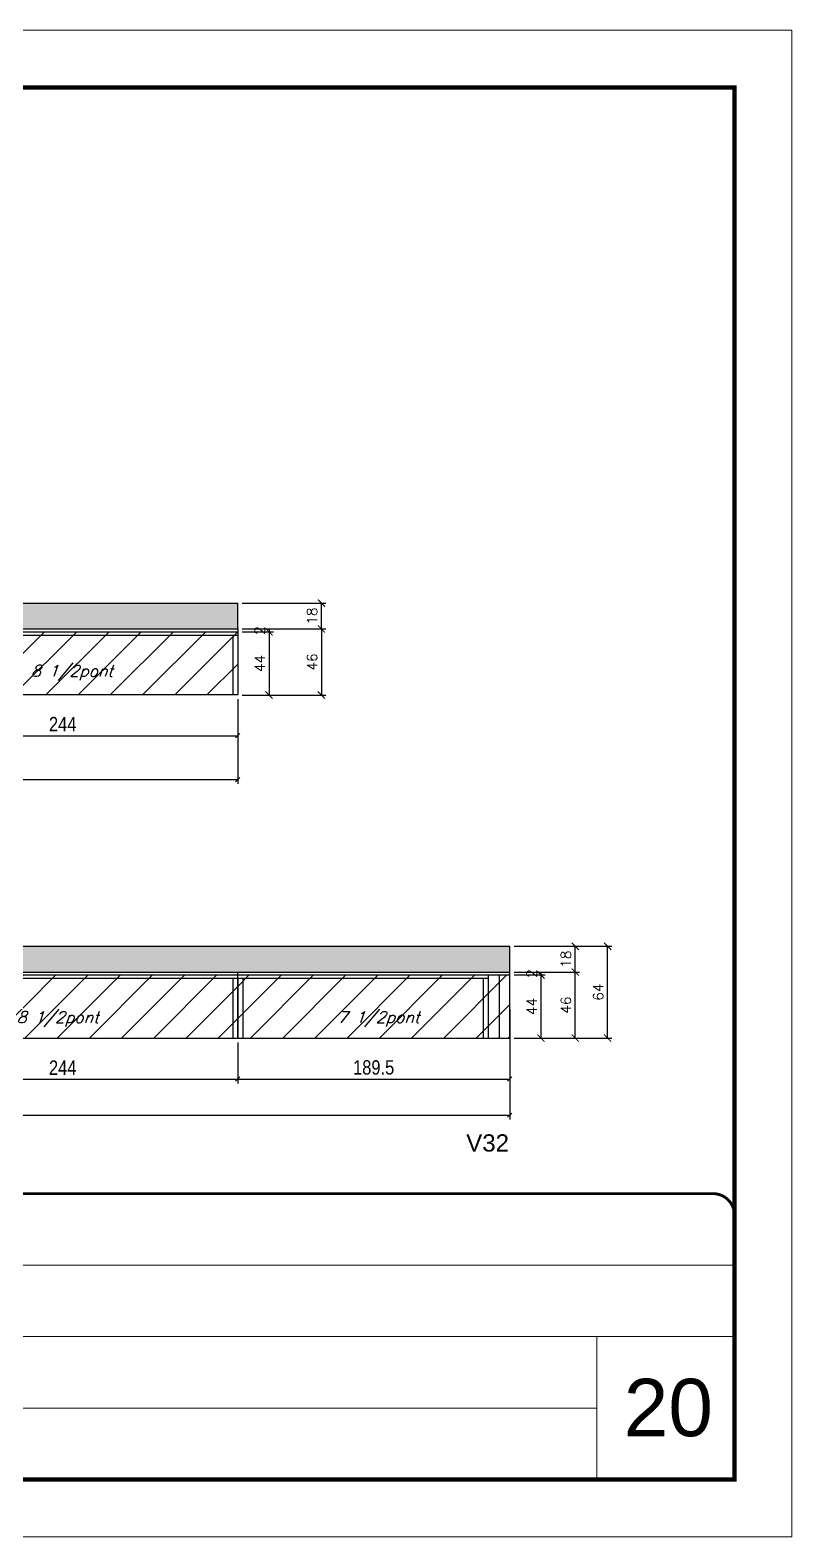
# Model space of a CAD drawing. Extents: x -10448 to -1189, y -11772 to 17235.
# Drawn here: x -4726 to -4195, y 11200 to 12250 of the extents above; entities that cross this region are included whole.
import ezdxf

# ---------------------------------------------------------------- set-up
doc = ezdxf.new("R2010")
doc.units = 0
doc.linetypes.add('CONTINUO', pattern=[0])
doc.linetypes.add('DASHED', pattern=[0.75, 0.5, -0.25])
for name, color, linetype in [('5', 5, 'Continuous'), ('COTA', 241, 'Continuous'), ('Painéis', 200, 'Continuous'), ('Reaproveitamento', 251, 'Continuous'), ('SARR_2.2x7', 40, 'Continuous'), ('SARR_3.5x7', 81, 'Continuous'), ('texto', 7, 'Continuous')]:
    doc.layers.add(name, color=color, linetype=linetype)
for name, color, linetype, lineweight in [('CARIMBO', 255, 'Continuous', 9), ('Folhas', 255, 'Continuous', 9), ('SARRAFO DE PRESSAO', 251, 'DASHED', 9)]:
    doc.layers.add(name, color=color, linetype=linetype, lineweight=lineweight)
doc.styles.add('ARIAL', font='arial.ttf')
doc.styles.add('COTA TECNICA', font='techl___.ttf', dxfattribs={"height": 10})
doc.styles.add('Romans', font='romans.shx')
doc.styles.get("Standard").update_dxf_attribs({"font": 'arial.ttf'})
doc.dimstyles.new('Cota Paínel', dxfattribs={"dimtxt": 7, "dimasz": 5, "dimexe": 3, "dimexo": 3, "dimgap": 3, "dimtad": 1, "dimdec": 1, "dimzin": 12, "dimdsep": 46, "dimtxsty": 'Romans', "dimblk": 'ARCHTICK', "dimcen": 0, "dimclrd": 4, "dimclre": 4, "dimclrt": 1, "dimadec": 1, "dimazin": 3, "dimtfac": 1, "dimtdec": 1, "dimtmove": 0, "dimatfit": 3, "dimldrblk": 'OBLIQUE', "dimfxl": 1, "dimtolj": 1, "dimtzin": 12, "dimarcsym": 0})
doc.dimstyles.new('PAINEL', dxfattribs={"dimtxt": 10, "dimasz": 3, "dimexe": 3, "dimexo": 3, "dimgap": 3, "dimtad": 1, "dimdec": 1, "dimzin": 12, "dimdsep": 46, "dimtxsty": 'COTA TECNICA', "dimblk1": 'OBLIQUE', "dimblk2": 'OBLIQUE', "dimsah": 1, "dimcen": 0.9, "dimclrd": 4, "dimclre": 4, "dimclrt": 240, "dimadec": 1, "dimazin": 3, "dimtfac": 1, "dimtdec": 1, "dimtmove": 0, "dimatfit": 3, "dimfxl": 1, "dimtolj": 1, "dimtzin": 12, "dimarcsym": 0})

# ---------------------------------------------------------------- blocks, each defined once
blk = doc.blocks.new('9999999999')
at = {"color": 30, "linetype": 'CONTINUO'}
for p, q in [((98564.6, 34379.6), (99584, 34379.6)), ((98564.6, 34329.8), (99488, 34329.8)), ((99584, 34329.8), (99488, 34329.8)), ((99488, 34329.8), (99488, 34230.2)), ((98564.6, 34280), (99488, 34280))]:
    blk.add_line(p, q, dxfattribs=at)
at = {"color": 30, "linetype": 'CONTINUO', "const_width": 2}
blk.add_lwpolyline([(99584, 34230.2), (99584, 34414.4, 0.414214), (99569, 34429.4), (98229, 34429.4, 0.414214), (98214, 34414.4), (98214, 34245.2, 0.414214), (98229, 34230.2), (99584, 34230.2)], format="xyb", dxfattribs=at)
at = {"layer": 'Folhas'}
blk.add_lwpolyline([(98139, 34190.2), (99624, 34190.2), (99624, 35240.2), (98139, 35240.2)], close=True, dxfattribs=at)
at = {"layer": 'Folhas', "color": 30, "const_width": 3}
blk.add_lwpolyline([(98214, 34230.2), (99584, 34230.2), (99584, 35200.2), (98214, 35200.2)], close=True, dxfattribs=at)
blk = doc.blocks.new('_Oblique')
at = {"color": 0, "linetype": 'ByBlock', "lineweight": -2}
blk.add_line((-0.5, -0.5), (0.5, 0.5), dxfattribs=at)
blk = doc.blocks.new('*D468')
at = {"layer": 'COTA', "color": 4, "linetype": 'ByBlock', "lineweight": -2, "transparency": 16777216}
for p, q in [((-5556.9, 11783.6), (-5556.9, 11724.7)), ((-4580.9, 11783.6), (-4580.9, 11724.7)), ((-5556.9, 11727.7), (-4580.9, 11727.7))]:
    blk.add_line(p, q, dxfattribs=at)
at = {"layer": 'Defpoints', "color": 0, "linetype": 'ByBlock', "transparency": 16777216}
for p in [(-5556.9, 11786.6), (-4580.9, 11786.6), (-4580.9, 11727.7)]:
    blk.add_point(p, dxfattribs=at)
at = {"layer": 'COTA', "color": 4, "linetype": 'ByBlock', "lineweight": -2, "transparency": 16777216, "xscale": 3, "yscale": 3, "zscale": 3, "rotation": 180}
blk.add_blockref('_Oblique', (-5556.9, 11727.7), dxfattribs=at)
at = {"layer": 'COTA', "color": 4, "linetype": 'ByBlock', "lineweight": -2, "transparency": 16777216, "xscale": 3, "yscale": 3, "zscale": 3}
blk.add_blockref('_Oblique', (-4580.9, 11727.7), dxfattribs=at)
at = {"layer": 'COTA', "color": 240, "linetype": 'ByBlock', "transparency": 16777216, "insert": (-5023.7, 11735.8), "char_height": 10, "attachment_point": 5, "style": 'COTA TECNICA'}
blk.add_mtext('\\A1;976', dxfattribs=at)
blk = doc.blocks.new('*D469')
at = {"layer": 'COTA', "color": 4, "linetype": 'ByBlock', "lineweight": -2, "transparency": 16777216}
for p, q in [((-4824.9, 11783.6), (-4824.9, 11755.2)), ((-4580.9, 11783.6), (-4580.9, 11755.2)), ((-4824.9, 11758.2), (-4580.9, 11758.2))]:
    blk.add_line(p, q, dxfattribs=at)
at = {"layer": 'Defpoints', "color": 0, "linetype": 'ByBlock', "transparency": 16777216}
for p in [(-4824.9, 11786.6), (-4580.9, 11786.6), (-4580.9, 11758.2)]:
    blk.add_point(p, dxfattribs=at)
at = {"layer": 'COTA', "color": 4, "linetype": 'ByBlock', "lineweight": -2, "transparency": 16777216, "xscale": 3, "yscale": 3, "zscale": 3, "rotation": 180}
blk.add_blockref('_Oblique', (-4824.9, 11758.2), dxfattribs=at)
at = {"layer": 'COTA', "color": 4, "linetype": 'ByBlock', "lineweight": -2, "transparency": 16777216, "xscale": 3, "yscale": 3, "zscale": 3}
blk.add_blockref('_Oblique', (-4580.9, 11758.2), dxfattribs=at)
at = {"layer": 'COTA', "color": 240, "linetype": 'ByBlock', "transparency": 16777216, "insert": (-4702.9, 11766.3), "char_height": 10, "attachment_point": 5, "style": 'COTA TECNICA'}
blk.add_mtext('\\A1;244', dxfattribs=at)
blk = doc.blocks.new('_ArchTick')
at = {"color": 0, "linetype": 'ByBlock', "const_width": 0.15}
blk.add_lwpolyline([(-0.5, -0.5), (0.5, 0.5)], dxfattribs=at)
blk = doc.blocks.new('*D480')
at = {"layer": 'COTA', "color": 4, "lineweight": -2, "transparency": 16777216}
for p, q in [((-4577.9, 11832.6), (-4519.6, 11832.6)), ((-4522.6, 11832.6), (-4522.6, 11786.6)), ((-4577.9, 11786.6), (-4519.6, 11786.6))]:
    blk.add_line(p, q, dxfattribs=at)
at = {"layer": 'Defpoints', "color": 0, "transparency": 16777216}
for p in [(-4580.9, 11832.6), (-4580.9, 11786.6), (-4522.6, 11786.6)]:
    blk.add_point(p, dxfattribs=at)
at = {"layer": 'COTA', "color": 4, "lineweight": -2, "transparency": 16777216, "xscale": 5, "yscale": 5, "zscale": 5}
for p, rotation in [((-4522.6, 11832.6), 90), ((-4522.6, 11786.6), 270)]:
    blk.add_blockref('_ArchTick', p, dxfattribs=dict(at, rotation=rotation))
at = {"layer": 'COTA', "color": 1, "transparency": 16777216, "insert": (-4529.1, 11809.6), "char_height": 7, "attachment_point": 5, "rotation": 90, "style": 'Romans'}
blk.add_mtext('\\A1;46', dxfattribs=at)
blk = doc.blocks.new('*D472')
at = {"layer": 'COTA', "color": 4, "linetype": 'ByBlock', "lineweight": -2, "transparency": 16777216}
for p, q in [((-4391.4, 11567.5), (-4391.4, 11490.8)), ((-5556.9, 11544.5), (-5556.9, 11490.8)), ((-5556.9, 11493.8), (-4391.4, 11493.8))]:
    blk.add_line(p, q, dxfattribs=at)
at = {"layer": 'Defpoints', "color": 0, "linetype": 'ByBlock', "transparency": 16777216}
for p in [(-4391.4, 11570.5), (-5556.9, 11547.5), (-4391.4, 11493.8)]:
    blk.add_point(p, dxfattribs=at)
at = {"layer": 'COTA', "color": 4, "linetype": 'ByBlock', "lineweight": -2, "transparency": 16777216, "xscale": 3, "yscale": 3, "zscale": 3, "rotation": 180}
blk.add_blockref('_Oblique', (-5556.9, 11493.8), dxfattribs=at)
at = {"layer": 'COTA', "color": 4, "linetype": 'ByBlock', "lineweight": -2, "transparency": 16777216, "xscale": 3, "yscale": 3, "zscale": 3}
blk.add_blockref('_Oblique', (-4391.4, 11493.8), dxfattribs=at)
at = {"layer": 'COTA', "color": 240, "linetype": 'ByBlock', "transparency": 16777216, "insert": (-4972.4, 11501.9), "char_height": 10, "attachment_point": 5, "style": 'COTA TECNICA'}
blk.add_mtext('\\A1;1165.5', dxfattribs=at)
blk = doc.blocks.new('*D478')
at = {"layer": 'COTA', "color": 4, "lineweight": -2, "transparency": 16777216}
for p, q in [((-4577.9, 11850.6), (-4519.6, 11850.6)), ((-4522.6, 11832.6), (-4522.6, 11850.6)), ((-4577.9, 11832.6), (-4519.6, 11832.6))]:
    blk.add_line(p, q, dxfattribs=at)
at = {"layer": 'Defpoints', "color": 0, "transparency": 16777216}
for p in [(-4580.9, 11850.6), (-4522.6, 11850.6), (-4580.9, 11832.6)]:
    blk.add_point(p, dxfattribs=at)
at = {"layer": 'COTA', "color": 4, "lineweight": -2, "transparency": 16777216, "xscale": 5, "yscale": 5, "zscale": 5}
for p, rotation in [((-4522.6, 11850.6), 90), ((-4522.6, 11832.6), 270)]:
    blk.add_blockref('_ArchTick', p, dxfattribs=dict(at, rotation=rotation))
at = {"layer": 'COTA', "color": 1, "transparency": 16777216, "insert": (-4529.1, 11841.6), "char_height": 7, "attachment_point": 5, "rotation": 90, "style": 'Romans'}
blk.add_mtext('\\A1;18', dxfattribs=at)
blk = doc.blocks.new('*D473')
at = {"layer": 'COTA', "color": 4, "lineweight": -2, "transparency": 16777216}
for p, q in [((-4388.4, 11593.5), (-4342.7, 11593.5)), ((-4345.7, 11547.5), (-4345.7, 11593.5)), ((-4388.4, 11547.5), (-4342.7, 11547.5))]:
    blk.add_line(p, q, dxfattribs=at)
at = {"layer": 'Defpoints', "color": 0, "transparency": 16777216}
for p in [(-4391.4, 11593.5), (-4345.7, 11593.5), (-4391.4, 11547.5)]:
    blk.add_point(p, dxfattribs=at)
at = {"layer": 'COTA', "color": 4, "lineweight": -2, "transparency": 16777216, "xscale": 5, "yscale": 5, "zscale": 5}
for p, rotation in [((-4345.7, 11593.5), 90), ((-4345.7, 11547.5), 270)]:
    blk.add_blockref('_ArchTick', p, dxfattribs=dict(at, rotation=rotation))
at = {"layer": 'COTA', "color": 1, "transparency": 16777216, "insert": (-4352.2, 11570.5), "char_height": 7, "attachment_point": 5, "rotation": 90, "style": 'Romans'}
blk.add_mtext('\\A1;46', dxfattribs=at)
blk = doc.blocks.new('*D474')
at = {"layer": 'COTA', "color": 4, "lineweight": -2, "transparency": 16777216}
for p, q in [((-4388.4, 11611.5), (-4342.7, 11611.5)), ((-4345.7, 11593.5), (-4345.7, 11611.5)), ((-4388.4, 11593.5), (-4342.7, 11593.5))]:
    blk.add_line(p, q, dxfattribs=at)
at = {"layer": 'Defpoints', "color": 0, "transparency": 16777216}
for p in [(-4391.4, 11611.5), (-4345.7, 11611.5), (-4391.4, 11593.5)]:
    blk.add_point(p, dxfattribs=at)
at = {"layer": 'COTA', "color": 4, "lineweight": -2, "transparency": 16777216, "xscale": 5, "yscale": 5, "zscale": 5}
for p, rotation in [((-4345.7, 11611.5), 90), ((-4345.7, 11593.5), 270)]:
    blk.add_blockref('_ArchTick', p, dxfattribs=dict(at, rotation=rotation))
at = {"layer": 'COTA', "color": 1, "transparency": 16777216, "insert": (-4352.2, 11602.5), "char_height": 7, "attachment_point": 5, "rotation": 90, "style": 'Romans'}
blk.add_mtext('\\A1;18', dxfattribs=at)
blk = doc.blocks.new('*D475')
at = {"layer": 'COTA', "color": 4, "lineweight": -2, "transparency": 16777216}
for p, q in [((-4388.4, 11611.5), (-4320.2, 11611.5)), ((-4323.2, 11547.5), (-4323.2, 11611.5)), ((-4388.4, 11547.5), (-4320.2, 11547.5))]:
    blk.add_line(p, q, dxfattribs=at)
at = {"layer": 'Defpoints', "color": 0, "transparency": 16777216}
for p in [(-4391.4, 11611.5), (-4323.2, 11611.5), (-4391.4, 11547.5)]:
    blk.add_point(p, dxfattribs=at)
at = {"layer": 'COTA', "color": 4, "lineweight": -2, "transparency": 16777216, "xscale": 5, "yscale": 5, "zscale": 5}
for p, rotation in [((-4323.2, 11611.5), 90), ((-4323.2, 11547.5), 270)]:
    blk.add_blockref('_ArchTick', p, dxfattribs=dict(at, rotation=rotation))
at = {"layer": 'COTA', "color": 1, "transparency": 16777216, "insert": (-4329.7, 11579.5), "char_height": 7, "attachment_point": 5, "rotation": 90, "style": 'Romans'}
blk.add_mtext('\\A1;64', dxfattribs=at)
blk = doc.blocks.new('*D477')
at = {"layer": 'COTA', "color": 4, "linetype": 'ByBlock', "lineweight": -2, "transparency": 16777216}
for p, q in [((-4824.9, 11544.5), (-4824.9, 11515.9)), ((-4580.9, 11544.5), (-4580.9, 11515.9)), ((-4824.9, 11518.9), (-4580.9, 11518.9))]:
    blk.add_line(p, q, dxfattribs=at)
at = {"layer": 'Defpoints', "color": 0, "linetype": 'ByBlock', "transparency": 16777216}
for p in [(-4824.9, 11547.5), (-4580.9, 11547.5), (-4580.9, 11518.9)]:
    blk.add_point(p, dxfattribs=at)
at = {"layer": 'COTA', "color": 4, "linetype": 'ByBlock', "lineweight": -2, "transparency": 16777216, "xscale": 3, "yscale": 3, "zscale": 3, "rotation": 180}
blk.add_blockref('_Oblique', (-4824.9, 11518.9), dxfattribs=at)
at = {"layer": 'COTA', "color": 4, "linetype": 'ByBlock', "lineweight": -2, "transparency": 16777216, "xscale": 3, "yscale": 3, "zscale": 3}
blk.add_blockref('_Oblique', (-4580.9, 11518.9), dxfattribs=at)
at = {"layer": 'COTA', "color": 240, "linetype": 'ByBlock', "transparency": 16777216, "insert": (-4702.9, 11526.9), "char_height": 10, "attachment_point": 5, "style": 'COTA TECNICA'}
blk.add_mtext('\\A1;244', dxfattribs=at)
blk = doc.blocks.new('*D481')
at = {"layer": 'COTA', "color": 4, "linetype": 'ByBlock', "lineweight": -2, "transparency": 16777216}
for p, q in [((-4580.9, 11544.5), (-4580.9, 11515.9)), ((-4391.4, 11544.5), (-4391.4, 11515.9)), ((-4580.9, 11518.9), (-4391.4, 11518.9))]:
    blk.add_line(p, q, dxfattribs=at)
at = {"layer": 'Defpoints', "color": 0, "linetype": 'ByBlock', "transparency": 16777216}
for p in [(-4580.9, 11547.5), (-4391.4, 11547.5), (-4391.4, 11518.9)]:
    blk.add_point(p, dxfattribs=at)
at = {"layer": 'COTA', "color": 4, "linetype": 'ByBlock', "lineweight": -2, "transparency": 16777216, "xscale": 3, "yscale": 3, "zscale": 3, "rotation": 180}
blk.add_blockref('_Oblique', (-4580.9, 11518.9), dxfattribs=at)
at = {"layer": 'COTA', "color": 4, "linetype": 'ByBlock', "lineweight": -2, "transparency": 16777216, "xscale": 3, "yscale": 3, "zscale": 3}
blk.add_blockref('_Oblique', (-4391.4, 11518.9), dxfattribs=at)
at = {"layer": 'COTA', "color": 240, "linetype": 'ByBlock', "transparency": 16777216, "insert": (-4486.2, 11527), "char_height": 10, "attachment_point": 5, "style": 'COTA TECNICA'}
blk.add_mtext('\\A1;189.5', dxfattribs=at)
blk = doc.blocks.new('*D1209')
at = {"layer": 'COTA', "color": 4, "lineweight": -2, "transparency": 16777216}
for p, q in [((-4577.9, 11832.6), (-4556.1, 11832.6)), ((-4577.9, 11830.6), (-4556.1, 11830.6)), ((-4559.1, 11832.6), (-4559.1, 11830.6))]:
    blk.add_line(p, q, dxfattribs=at)
at = {"layer": 'Defpoints', "color": 0, "transparency": 16777216}
for p in [(-4580.9, 11832.6), (-4580.9, 11830.6), (-4559.1, 11830.6)]:
    blk.add_point(p, dxfattribs=at)
at = {"layer": 'COTA', "color": 1, "transparency": 16777216, "insert": (-4565.6, 11831.6), "char_height": 7, "attachment_point": 5, "rotation": 90, "style": 'Romans'}
blk.add_mtext('\\A1;2', dxfattribs=at)
blk = doc.blocks.new('*D1210')
at = {"layer": 'COTA', "color": 4, "lineweight": -2, "transparency": 16777216}
for p, q in [((-4577.9, 11830.6), (-4556.1, 11830.6)), ((-4559.1, 11830.6), (-4559.1, 11786.6)), ((-4577.9, 11786.6), (-4556.1, 11786.6))]:
    blk.add_line(p, q, dxfattribs=at)
at = {"layer": 'Defpoints', "color": 0, "transparency": 16777216}
for p in [(-4580.9, 11830.6), (-4580.9, 11786.6), (-4559.1, 11786.6)]:
    blk.add_point(p, dxfattribs=at)
at = {"layer": 'COTA', "color": 4, "lineweight": -2, "transparency": 16777216, "xscale": 5, "yscale": 5, "zscale": 5}
for p, rotation in [((-4559.1, 11830.6), 90), ((-4559.1, 11786.6), 270)]:
    blk.add_blockref('_ArchTick', p, dxfattribs=dict(at, rotation=rotation))
at = {"layer": 'COTA', "color": 1, "transparency": 16777216, "insert": (-4565.6, 11808.6), "char_height": 7, "attachment_point": 5, "rotation": 90, "style": 'Romans'}
blk.add_mtext('\\A1;44', dxfattribs=at)
blk = doc.blocks.new('*D1211')
at = {"layer": 'COTA', "color": 4, "lineweight": -2, "transparency": 16777216}
for p, q in [((-4388.4, 11593.5), (-4366.6, 11593.5)), ((-4369.6, 11593.5), (-4369.6, 11591.5)), ((-4388.4, 11591.5), (-4366.6, 11591.5))]:
    blk.add_line(p, q, dxfattribs=at)
at = {"layer": 'Defpoints', "color": 0, "transparency": 16777216}
for p in [(-4391.4, 11593.5), (-4391.4, 11591.5), (-4369.6, 11591.5)]:
    blk.add_point(p, dxfattribs=at)
at = {"layer": 'COTA', "color": 1, "transparency": 16777216, "insert": (-4376.1, 11592.5), "char_height": 7, "attachment_point": 5, "rotation": 90, "style": 'Romans'}
blk.add_mtext('\\A1;2', dxfattribs=at)
blk = doc.blocks.new('*D1212')
at = {"layer": 'COTA', "color": 4, "lineweight": -2, "transparency": 16777216}
for p, q in [((-4388.4, 11591.5), (-4366.6, 11591.5)), ((-4369.6, 11591.5), (-4369.6, 11547.5)), ((-4388.4, 11547.5), (-4366.6, 11547.5))]:
    blk.add_line(p, q, dxfattribs=at)
at = {"layer": 'Defpoints', "color": 0, "transparency": 16777216}
for p in [(-4391.4, 11591.5), (-4391.4, 11547.5), (-4369.6, 11547.5)]:
    blk.add_point(p, dxfattribs=at)
at = {"layer": 'COTA', "color": 4, "lineweight": -2, "transparency": 16777216, "xscale": 5, "yscale": 5, "zscale": 5}
for p, rotation in [((-4369.6, 11591.5), 90), ((-4369.6, 11547.5), 270)]:
    blk.add_blockref('_ArchTick', p, dxfattribs=dict(at, rotation=rotation))
at = {"layer": 'COTA', "color": 1, "transparency": 16777216, "insert": (-4376.1, 11569.5), "char_height": 7, "attachment_point": 5, "rotation": 90, "style": 'Romans'}
blk.add_mtext('\\A1;44', dxfattribs=at)

msp = doc.modelspace()

# ---------------------------------------------------------------- hatches: boundary and pattern name
at = {"layer": 'COTA', "linetype": 'ByBlock'}
h = msp.add_hatch(dxfattribs=at)
h.set_pattern_fill('AR-CONC', color=256, scale=0.03)
h.paths.add_polyline_path([(-5068.9, 11832.61), (-4580.9, 11832.61), (-4580.9, 11850.61), (-5556.9, 11850.61), (-5556.9, 11832.61)])
h = msp.add_hatch(dxfattribs=at)
h.set_pattern_fill('AR-CONC', color=256, scale=0.03)
h.paths.add_polyline_path([(-5068.9, 11593.54), (-4391.4, 11593.54), (-4391.4, 11611.54), (-5556.9, 11611.54), (-5556.9, 11593.54)])
at = {"layer": 'Reaproveitamento'}
h = msp.add_hatch(dxfattribs=at)
h.set_pattern_fill('ANSI31', color=256, scale=5)
h.paths.add_polyline_path([(-4580.9, 11786.61), (-4580.9, 11830.61), (-4824.9, 11830.61), (-4824.9, 11786.61)])
h = msp.add_hatch(dxfattribs=at)
h.set_pattern_fill('ANSI31', color=256, scale=5)
h.paths.add_polyline_path([(-4824.9, 11591.54), (-4824.9, 11547.54), (-4580.9, 11547.54), (-4580.9, 11591.54)])
h = msp.add_hatch(dxfattribs=at)
h.set_pattern_fill('ANSI31', color=256, scale=5)
h.paths.add_polyline_path([(-4391.4, 11547.54), (-4391.4, 11591.54), (-4580.9, 11591.54), (-4580.9, 11547.54)])

# ---------------------------------------------------------------- linework, layer by layer
at = {"layer": 'COTA', "linetype": 'ByBlock'}
for p, q in [((-5556.9, 11850.61), (-4580.9, 11850.61)), ((-4580.9, 11832.61), (-4580.9, 11850.61)), ((-5556.9, 11611.54), (-4391.4, 11611.54)), ((-4391.4, 11593.54), (-4391.4, 11611.54))]:
    msp.add_line(p, q, dxfattribs=at)
at = {"layer": 'Painéis'}
for p, q in [((-5556.9, 11832.61), (-4580.9, 11832.61)), ((-5068.9, 11830.61), (-4580.9, 11830.61)), ((-4580.9, 11832.61), (-4580.9, 11786.61)), ((-4580.9, 11786.61), (-5068.9, 11786.61))]:
    msp.add_line(p, q, dxfattribs=at)
at = {"layer": 'Painéis', "linetype": 'ByBlock'}
for p, q in [((-5556.9, 11593.54), (-4391.4, 11593.54)), ((-4580.9, 11547.54), (-4580.9, 11593.54)), ((-4391.4, 11547.54), (-4391.4, 11593.54)), ((-5068.9, 11591.54), (-4391.4, 11591.54)), ((-5068.9, 11547.54), (-4391.4, 11547.54))]:
    msp.add_line(p, q, dxfattribs=at)
at = {"layer": 'SARR_2.2x7', "linetype": 'Continuous'}
for p, q in [((-4824.9, 11828.41), (-4580.9, 11828.41)), ((-4824.9, 11589.34), (-4580.9, 11589.34)), ((-4580.9, 11589.34), (-4406.4, 11589.34)), ((-4398.4, 11547.54), (-4398.4, 11591.54))]:
    msp.add_line(p, q, dxfattribs=at)
at = {"layer": 'SARR_3.5x7'}
for p, q in [((-4584.4, 11828.41), (-4584.4, 11786.61)), ((-4580.9, 11830.61), (-4580.9, 11786.61)), ((-4584.4, 11589.34), (-4584.4, 11547.54)), ((-4580.9, 11589.34), (-4580.9, 11547.54)), ((-4577.4, 11589.34), (-4577.4, 11547.54)), ((-4409.9, 11589.34), (-4409.9, 11547.54)), ((-4406.4, 11591.54), (-4406.4, 11547.54)), ((-4584.4, 11547.54), (-4580.9, 11547.54)), ((-4580.9, 11547.54), (-4577.4, 11547.54)), ((-4529.4, 11547.54), (-4525.9, 11547.54)), ((-4525.9, 11547.54), (-4522.4, 11547.54)), ((-4409.9, 11547.54), (-4406.4, 11547.54))]:
    msp.add_line(p, q, dxfattribs=at)

# ---------------------------------------------------------------- block references
at = {"layer": 'SARRAFO DE PRESSAO', "color": 6, "linetype": 'ByBlock'}
msp.add_blockref('9999999999', (-103818.76, -22990.28), dxfattribs=at)

# ---------------------------------------------------------------- texts
at = {"layer": '5', "linetype": 'Continuous'}
msp.add_text('V32', height=12, rotation=0.00004, dxfattribs=at).set_placement((-4421.7, 11468.44))
at = {"layer": 'CARIMBO', "style": 'ARIAL'}
msp.add_text('20', height=40, dxfattribs=at).set_placement((-4311.92, 11270.07))
at = {"layer": 'texto', "color": 2, "char_height": 8, "attachment_point": 5, "style": 'Romans'}
for s, insert in [('{\\Q19;\\C256;8 1/2pont}', (-4696.47, 11802.08)), ('{\\Q19;\\C256;8 1/2pont}', (-4706.4, 11560.76)), ('{\\Q19;\\C256;7 1/2pont}', (-4482.86, 11560.76))]:
    msp.add_mtext(s, dxfattribs=dict(at, insert=insert))

# ---------------------------------------------------------------- dimensions: what is measured, and where the dimension line sits
at = {"layer": 'COTA'}
for base, p1, p2, picture, middle in [((-4522.61, 11850.61), (-4580.9, 11832.61), (-4580.9, 11850.61), '*D478', (-4529.11, 11841.61)), ((-4522.61, 11786.61), (-4580.9, 11832.61), (-4580.9, 11786.61), '*D480', (-4529.11, 11809.61)), ((-4559.14, 11786.61), (-4580.9, 11830.61), (-4580.9, 11786.61), '*D1210', (-4565.64, 11808.61)), ((-4345.69, 11611.54), (-4391.4, 11593.54), (-4391.4, 11611.54), '*D474', (-4352.19, 11602.54)), ((-4323.19, 11611.54), (-4391.4, 11547.54), (-4391.4, 11611.54), '*D475', (-4329.69, 11579.54)), ((-4345.69, 11593.54), (-4391.4, 11547.54), (-4391.4, 11593.54), '*D473', (-4352.19, 11570.54)), ((-4369.64, 11547.54), (-4391.4, 11591.54), (-4391.4, 11547.54), '*D1212', (-4376.14, 11569.54))]:
    dim = msp.add_linear_dim(base=base, p1=p1, p2=p2, angle=90, dimstyle='Cota Paínel', override={"dimtmove": 1}, dxfattribs=at)
    dim.commit()
    dim.dimension.update_dxf_attribs({"geometry": picture, "text_midpoint": middle})
dim = msp.add_linear_dim(base=(-4559.14, 11830.61), p1=(-4580.9, 11832.61), p2=(-4580.9, 11830.61), angle=90, dimstyle='Cota Paínel', override={"dimtmove": 1}, dxfattribs=at)
dim.commit()
dim.dimension.update_dxf_attribs({"geometry": '*D1209', "text_midpoint": (-4559.14, 11831.61), "dimtype": 160})
at = {"layer": 'COTA', "linetype": 'ByBlock'}
for base, p1, p2, picture, middle in [((-4580.9, 11727.68), (-5556.9, 11786.61), (-4580.9, 11786.61), '*D468', (-5023.65, 11727.68)), ((-4391.4, 11493.81), (-5556.9, 11547.54), (-4391.4, 11570.54), '*D472', (-4972.4, 11493.81))]:
    dim = msp.add_linear_dim(base=base, p1=p1, p2=p2, dimstyle='PAINEL', dxfattribs=at)
    dim.commit()
    dim.dimension.update_dxf_attribs({"geometry": picture, "text_midpoint": middle, "dimtype": 160})
for base, p1, p2, picture, middle in [((-4580.9, 11758.21), (-4824.9, 11786.61), (-4580.9, 11786.61), '*D469', (-4702.9, 11766.28)), ((-4580.9, 11518.87), (-4824.9, 11547.54), (-4580.9, 11547.54), '*D477', (-4702.9, 11526.95))]:
    dim = msp.add_linear_dim(base=base, p1=p1, p2=p2, dimstyle='PAINEL', override={"dimtmove": 1}, dxfattribs=at)
    dim.commit()
    dim.dimension.update_dxf_attribs({"geometry": picture, "text_midpoint": middle})
at = {"layer": 'COTA'}
dim = msp.add_linear_dim(base=(-4369.64, 11591.54), p1=(-4391.4, 11593.54), p2=(-4391.4, 11591.54), angle=90, dimstyle='Cota Paínel', dxfattribs=at)
dim.commit()
dim.dimension.update_dxf_attribs({"geometry": '*D1211', "text_midpoint": (-4369.64, 11592.54), "dimtype": 160})
at = {"layer": 'COTA', "linetype": 'ByBlock'}
dim = msp.add_linear_dim(base=(-4391.4, 11518.87), p1=(-4580.9, 11547.54), p2=(-4391.4, 11547.54), dimstyle='PAINEL', dxfattribs=at)
dim.commit()
dim.dimension.update_dxf_attribs({"geometry": '*D481', "text_midpoint": (-4486.15, 11527.01)})

doc.saveas('drawing.dxf')
